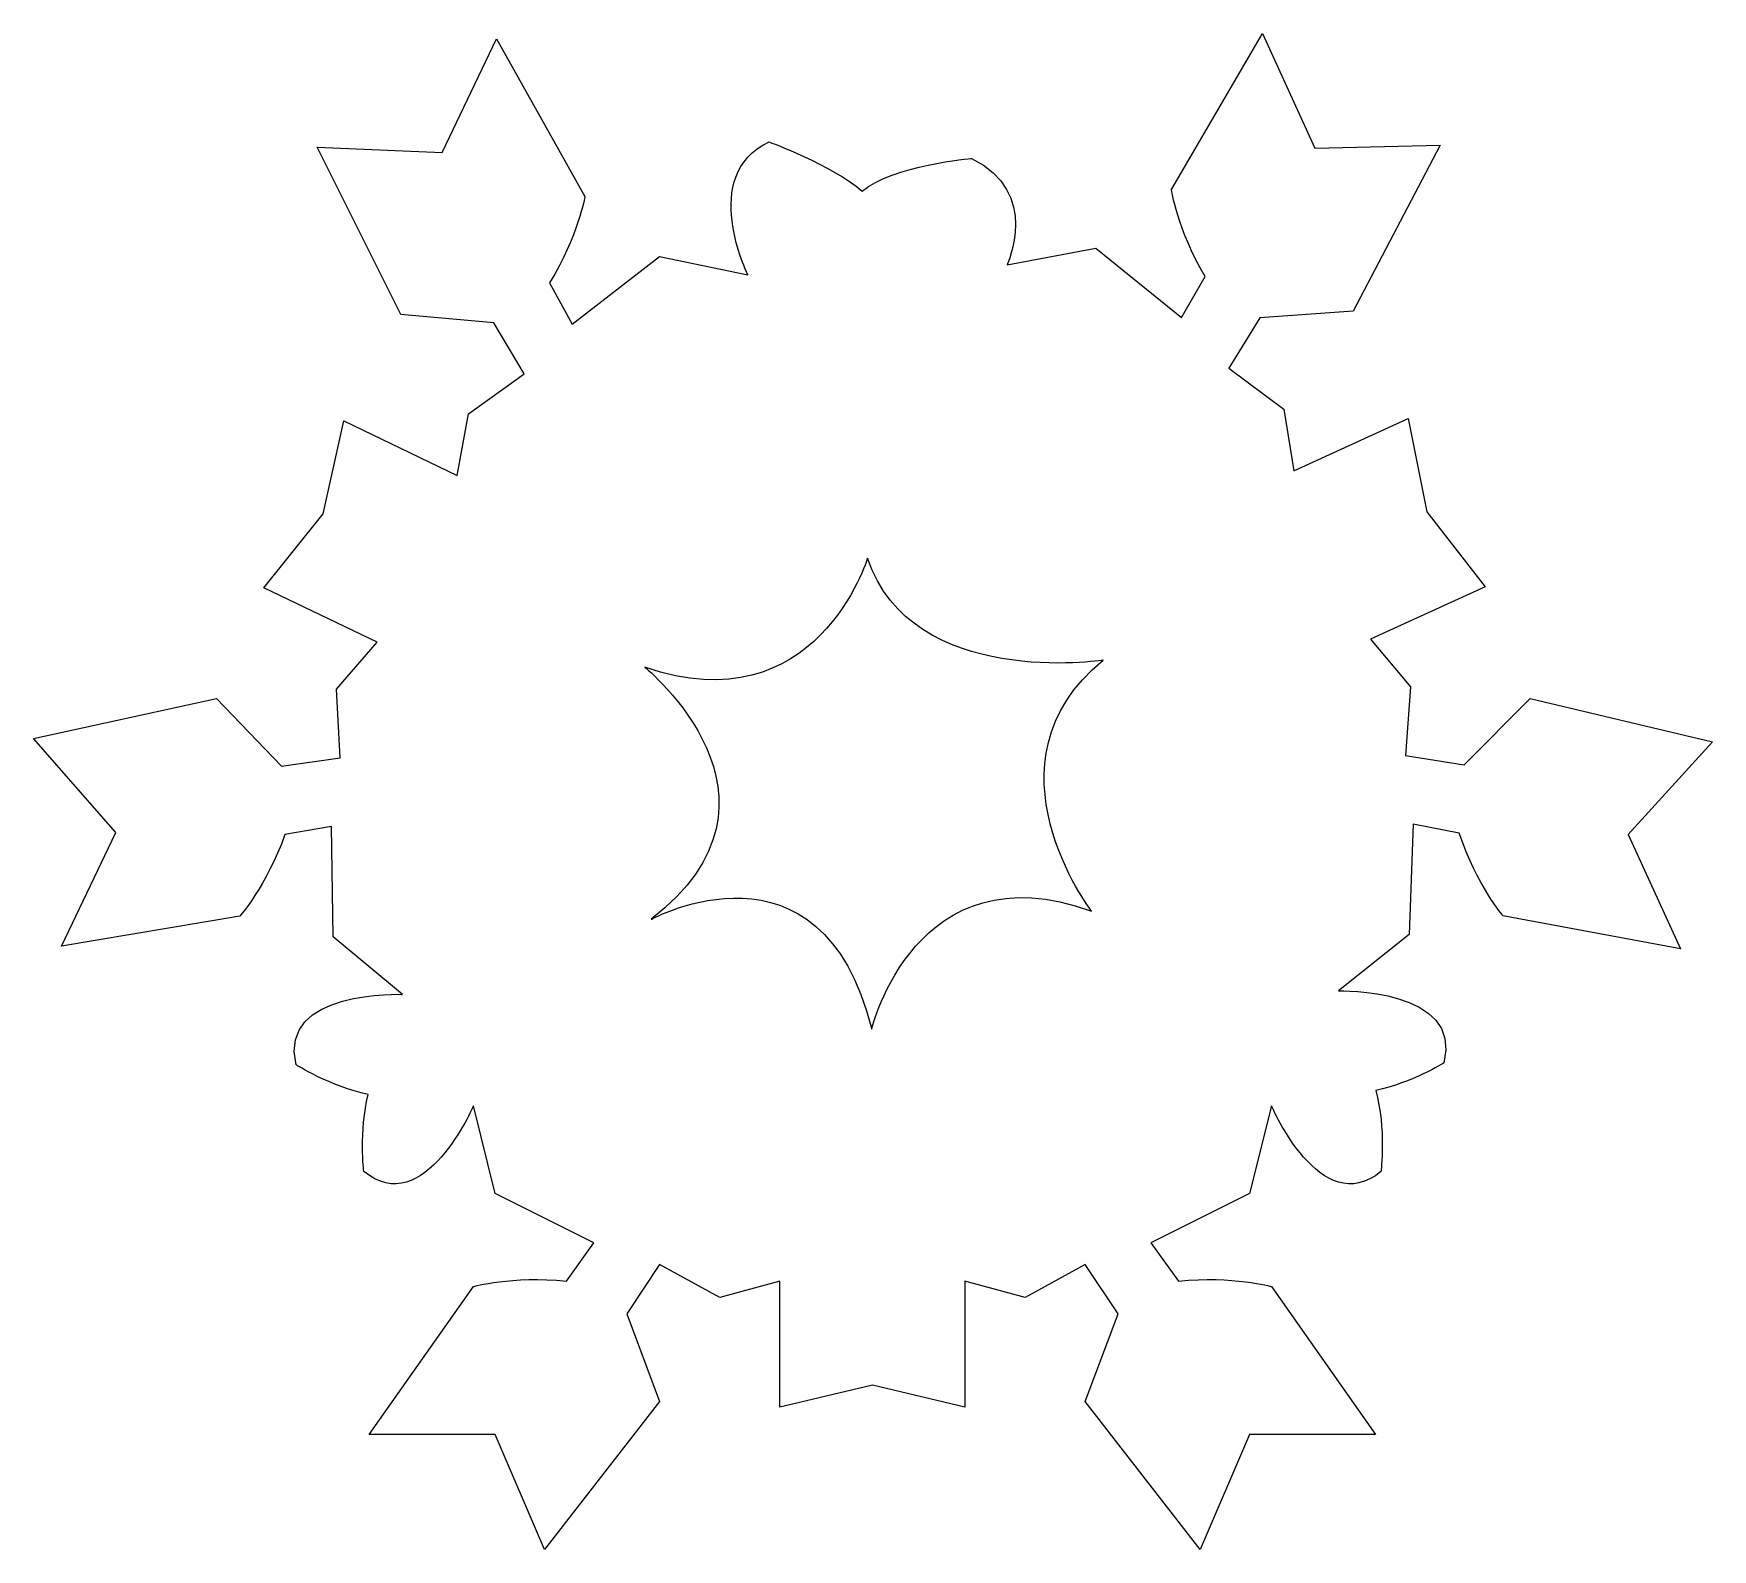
# Model space of a CAD drawing. Header units: centimetres. Extents: x -10.5 to 10.5, y -9.4 to 9.4.
import ezdxf

# ---------------------------------------------------------------- set-up
doc = ezdxf.new("R2010")
doc.units = ezdxf.units.CM
doc.header["$MEASUREMENT"] = 0
doc.layers.add('Camada 1', color=7, linetype='Continuous')

msp = doc.modelspace()

# ---------------------------------------------------------------- linework, layer by layer
at = {"layer": 'Camada 1'}
for points, knots in [([(10.46345, 0.62022), (10.46345, 0.62022), (8.1915, 1.15801), (8.1915, 1.15801), (8.1915, 1.15801), (8.1915, 1.15801), (7.36833, 0.33206), (7.36833, 0.33206), (7.36833, 0.33206), (7.36833, 0.33206), (6.63959, 0.44943), (6.63959, 0.44943), (6.63959, 0.44943), (6.63959, 0.44943), (6.70071, 1.30279), (6.70071, 1.30279), (6.70071, 1.30279), (6.70071, 1.30279), (6.20216, 1.9003), (6.20216, 1.9003), (6.20216, 1.9003), (6.20216, 1.9003), (7.63046, 2.55266), (7.63046, 2.55266), (7.63046, 2.55266), (7.63046, 2.55266), (6.90521, 3.48762), (6.90521, 3.48762), (6.90521, 3.48762), (6.90521, 3.48762), (6.67293, 4.6479), (6.67293, 4.6479), (6.67293, 4.6479), (6.67293, 4.6479), (5.24466, 3.99554), (5.24466, 3.99554), (5.24466, 3.99554), (5.24466, 3.99554), (5.11933, 4.76386), (5.11933, 4.76386), (5.11933, 4.76386), (5.11933, 4.76386), (4.43538, 5.27665), (4.43538, 5.27665), (4.43538, 5.27665), (4.43538, 5.27665), (4.82352, 5.90435), (4.82352, 5.90435), (4.82352, 5.90435), (4.82352, 5.90435), (5.98726, 5.9856), (5.98726, 5.9856), (5.98726, 5.9856), (5.98726, 5.9856), (7.06872, 8.05514), (7.06872, 8.05514), (7.06872, 8.05514), (7.06872, 8.05514), (5.50919, 8.01834), (5.50919, 8.01834), (5.50919, 8.01834), (5.50919, 8.01834), (4.85714, 9.44664), (4.85714, 9.44664), (4.85714, 9.44664), (4.85714, 9.44664), (3.71978, 7.50171), (3.71978, 7.50171), (3.71978, 7.50171), (3.71978, 7.50171), (3.79339, 7.01009), (4.1392, 6.41747), (4.1392, 6.41747), (4.1392, 6.41747), (3.84617, 5.90883), (3.84617, 5.90883), (3.84617, 5.90883), (3.84617, 5.90883), (2.77754, 6.77124), (2.77754, 6.77124), (2.77754, 6.77124), (2.77754, 6.77124), (1.67074, 6.56537), (1.67074, 6.56537), (1.67074, 6.56537), (1.67074, 6.56537), (2.10019, 7.46318), (1.22981, 7.89091), (1.22981, 7.89091), (1.22981, 7.89091), (0.24294, 7.80413), (-0.13549, 7.4816), (-0.13549, 7.4816), (-0.50749, 7.81106), (-1.29595, 8.09541), (-1.29595, 8.09541), (-1.29595, 8.09541), (-2.17413, 7.68401), (-1.55998, 6.44142), (-1.55998, 6.44142), (-1.55998, 6.44142), (-1.55998, 6.44142), (-2.66282, 6.66708), (-2.66282, 6.66708), (-2.66282, 6.66708), (-2.66282, 6.66708), (-3.74793, 5.82483), (-3.74793, 5.82483), (-3.74793, 5.82483), (-3.74793, 5.82483), (-4.03072, 6.33968), (-4.03072, 6.33968), (-4.03072, 6.33968), (-3.67433, 6.92539), (-3.59101, 7.41526), (-3.59101, 7.41526), (-3.59101, 7.41526), (-3.59101, 7.41526), (-4.69157, 9.38206), (-4.69157, 9.38206), (-4.69157, 9.38206), (-4.69157, 9.38206), (-5.37083, 7.96625), (-5.37083, 7.96625), (-5.37083, 7.96625), (-5.37083, 7.96625), (-6.9288, 8.03221), (-6.9288, 8.03221), (-6.9288, 8.03221), (-6.9288, 8.03221), (-5.88743, 5.94322), (-5.88743, 5.94322), (-5.88743, 5.94322), (-5.88743, 5.94322), (-4.72453, 5.83942), (-4.72453, 5.83942), (-4.72453, 5.83942), (-4.72453, 5.83942), (-4.34837, 5.20476), (-4.34837, 5.20476), (-4.34837, 5.20476), (-4.34837, 5.20476), (-5.04237, 4.70517), (-5.04237, 4.70517), (-5.04237, 4.70517), (-5.04237, 4.70517), (-5.18244, 3.93928), (-5.18244, 3.93928), (-5.18244, 3.93928), (-5.18244, 3.93928), (-6.59772, 4.61905), (-6.59772, 4.61905), (-6.59772, 4.61905), (-6.59772, 4.61905), (-6.85185, 3.46261), (-6.85185, 3.46261), (-6.85185, 3.46261), (-6.85185, 3.46261), (-7.5943, 2.54048), (-7.5943, 2.54048), (-7.5943, 2.54048), (-7.5943, 2.54048), (-6.17867, 1.86243), (-6.17867, 1.86243), (-6.17867, 1.86243), (-6.17867, 1.86243), (-6.68799, 1.2736), (-6.68799, 1.2736), (-6.68799, 1.2736), (-6.68799, 1.2736), (-6.64357, 0.41952), (-6.64357, 0.41952), (-6.64357, 0.41952), (-6.64357, 0.41952), (-7.37472, 0.31607), (-7.37472, 0.31607), (-7.37472, 0.31607), (-7.37472, 0.31607), (-8.18244, 1.15797), (-8.18244, 1.15797), (-8.18244, 1.15797), (-8.18244, 1.15797), (-10.46345, 0.66224), (-10.46345, 0.66224), (-10.46345, 0.66224), (-10.46345, 0.66224), (-9.43703, -0.51193), (-9.43703, -0.51193), (-9.43703, -0.51193), (-9.43703, -0.51193), (-10.11629, -1.92671), (-10.11629, -1.92671), (-10.11629, -1.92671), (-10.11629, -1.92671), (-7.89363, -1.55523), (-7.89363, -1.55523), (-7.89363, -1.55523), (-7.89363, -1.55523), (-7.56362, -1.1827), (-7.32996, -0.53799), (-7.32996, -0.53799), (-7.32996, -0.53799), (-6.75155, -0.43697), (-6.75155, -0.43697), (-6.75155, -0.43697), (-6.75155, -0.43697), (-6.72932, -1.81005), (-6.72932, -1.81005), (-6.72932, -1.81005), (-6.72932, -1.81005), (-5.86292, -2.52871), (-5.86292, -2.52871), (-5.86292, -2.52871), (-5.86292, -2.52871), (-7.42055, -2.46312), (-7.19126, -3.40535), (-7.19126, -3.40535), (-7.19126, -3.40535), (-6.76232, -3.67996), (-6.29292, -3.77511), (-6.29292, -3.77511), (-6.40733, -4.23686), (-6.34674, -4.73647), (-6.34674, -4.73647), (-6.34674, -4.73647), (-5.5963, -5.35165), (-4.98162, -3.91745), (-4.98162, -3.91745), (-4.98162, -3.91745), (-4.98162, -3.91745), (-4.70876, -5.00936), (-4.70876, -5.00936), (-4.70876, -5.00936), (-4.70876, -5.00936), (-3.48025, -5.62351), (-3.48025, -5.62351), (-3.48025, -5.62351), (-3.48025, -5.62351), (-3.82101, -6.10193), (-3.82101, -6.10193), (-3.82101, -6.10193), (-4.50356, -6.03319), (-4.98163, -6.17032), (-4.98163, -6.17032), (-4.98163, -6.17032), (-4.98163, -6.17032), (-6.27854, -8.01317), (-6.27854, -8.01317), (-6.27854, -8.01317), (-6.27854, -8.01317), (-4.70876, -8.01318), (-4.70876, -8.01318), (-4.70876, -8.01318), (-4.70876, -8.01318), (-4.09458, -9.44669), (-4.09458, -9.44669), (-4.09458, -9.44669), (-4.09458, -9.44669), (-2.66088, -7.60387), (-2.66088, -7.60387), (-2.66088, -7.60387), (-2.66088, -7.60387), (-3.07038, -6.51127), (-3.07038, -6.51127), (-3.07038, -6.51127), (-3.07038, -6.51127), (-2.66088, -5.89746), (-2.66088, -5.89746), (-2.66088, -5.89746), (-2.66088, -5.89746), (-1.91044, -6.3068), (-1.91044, -6.3068), (-1.91044, -6.3068), (-1.91044, -6.3068), (-1.15931, -6.10196), (-1.15931, -6.10196), (-1.15931, -6.10196), (-1.15931, -6.10196), (-1.15931, -7.67192), (-1.15931, -7.67192), (-1.15931, -7.67192), (-1.15931, -7.67192), (-0.00718, -7.40077), (-0.00718, -7.40077), (-0.00718, -7.40077), (-0.00718, -7.40077), (1.14439, -7.67192), (1.14439, -7.67192), (1.14439, -7.67192), (1.14439, -7.67192), (1.14439, -6.10196), (1.14439, -6.10196), (1.14439, -6.10196), (1.14439, -6.10196), (1.8957, -6.3068), (1.8957, -6.3068), (1.8957, -6.3068), (1.8957, -6.3068), (2.64593, -5.89746), (2.64593, -5.89746), (2.64593, -5.89746), (2.64593, -5.89746), (3.05595, -6.51127), (3.05595, -6.51127), (3.05595, -6.51127), (3.05595, -6.51127), (2.64593, -7.60387), (2.64593, -7.60387), (2.64593, -7.60387), (2.64593, -7.60387), (4.07947, -9.44669), (4.07947, -9.44669), (4.07947, -9.44669), (4.07947, -9.44669), (4.69399, -8.01318), (4.69399, -8.01318), (4.69399, -8.01318), (4.69399, -8.01318), (6.26356, -8.01318), (6.26356, -8.01318), (6.26356, -8.01318), (6.26356, -8.01318), (4.96684, -6.17033), (4.96684, -6.17033), (4.96684, -6.17033), (4.96684, -6.17033), (4.48911, -6.0332), (3.80622, -6.10194), (3.80622, -6.10194), (3.80622, -6.10194), (3.46528, -5.62352), (3.46528, -5.62352), (3.46528, -5.62352), (3.46528, -5.62352), (4.69395, -5.00937), (4.69395, -5.00937), (4.69395, -5.00937), (4.69395, -5.00937), (4.96681, -3.91746), (4.96681, -3.91746), (4.96681, -3.91746), (4.96681, -3.91746), (5.58133, -5.35166), (6.33193, -4.73648), (6.33193, -4.73648), (6.33193, -4.73648), (6.39826, -4.20078), (6.26666, -3.72651), (6.26666, -3.72651), (6.71523, -3.62965), (7.11518, -3.38525), (7.11518, -3.38525), (7.11518, -3.38525), (7.36238, -2.44783), (5.80282, -2.48466), (5.80282, -2.48466), (5.80282, -2.48466), (5.80282, -2.48466), (6.68293, -1.78195), (6.68293, -1.78195), (6.68293, -1.78195), (6.68293, -1.78195), (6.73119, -0.40919), (6.73119, -0.40919), (6.73119, -0.40919), (6.73119, -0.40919), (7.30785, -0.52132), (7.30785, -0.52132), (7.30785, -0.52132), (7.52899, -1.17018), (7.85191, -1.54827), (7.85191, -1.54827), (7.85191, -1.54827), (7.85191, -1.54827), (10.06724, -1.9621), (10.06724, -1.9621), (10.06724, -1.9621), (10.06724, -1.9621), (9.41491, -0.53449), (9.41491, -0.53449), (9.41491, -0.53449), (9.41491, -0.53449), (10.46345, 0.62022), (10.46345, 0.62022)], [0, 0, 0, 0, 0.01030928, 0.01030928, 0.01030928, 0.01030928, 0.02061856, 0.02061856, 0.02061856, 0.02061856, 0.03092784, 0.03092784, 0.03092784, 0.03092784, 0.04123711, 0.04123711, 0.04123711, 0.04123711, 0.05154639, 0.05154639, 0.05154639, 0.05154639, 0.06185567, 0.06185567, 0.06185567, 0.06185567, 0.07216495, 0.07216495, 0.07216495, 0.07216495, 0.08247423, 0.08247423, 0.08247423, 0.08247423, 0.09278351, 0.09278351, 0.09278351, 0.09278351, 0.10309278, 0.10309278, 0.10309278, 0.10309278, 0.11340206, 0.11340206, 0.11340206, 0.11340206, 0.12371134, 0.12371134, 0.12371134, 0.12371134, 0.13402062, 0.13402062, 0.13402062, 0.13402062, 0.1443299, 0.1443299, 0.1443299, 0.1443299, 0.15463918, 0.15463918, 0.15463918, 0.15463918, 0.16494845, 0.16494845, 0.16494845, 0.16494845, 0.17525773, 0.17525773, 0.17525773, 0.17525773, 0.18556701, 0.18556701, 0.18556701, 0.18556701, 0.19587629, 0.19587629, 0.19587629, 0.19587629, 0.20618557, 0.20618557, 0.20618557, 0.20618557, 0.21649485, 0.21649485, 0.21649485, 0.21649485, 0.22680412, 0.22680412, 0.22680412, 0.22680412, 0.2371134, 0.2371134, 0.2371134, 0.2371134, 0.24742268, 0.24742268, 0.24742268, 0.24742268, 0.25773196, 0.25773196, 0.25773196, 0.25773196, 0.26804124, 0.26804124, 0.26804124, 0.26804124, 0.27835052, 0.27835052, 0.27835052, 0.27835052, 0.28865979, 0.28865979, 0.28865979, 0.28865979, 0.29896907, 0.29896907, 0.29896907, 0.29896907, 0.30927835, 0.30927835, 0.30927835, 0.30927835, 0.31958763, 0.31958763, 0.31958763, 0.31958763, 0.32989691, 0.32989691, 0.32989691, 0.32989691, 0.34020619, 0.34020619, 0.34020619, 0.34020619, 0.35051546, 0.35051546, 0.35051546, 0.35051546, 0.36082474, 0.36082474, 0.36082474, 0.36082474, 0.37113402, 0.37113402, 0.37113402, 0.37113402, 0.3814433, 0.3814433, 0.3814433, 0.3814433, 0.39175258, 0.39175258, 0.39175258, 0.39175258, 0.40206186, 0.40206186, 0.40206186, 0.40206186, 0.41237113, 0.41237113, 0.41237113, 0.41237113, 0.42268041, 0.42268041, 0.42268041, 0.42268041, 0.43298969, 0.43298969, 0.43298969, 0.43298969, 0.44329897, 0.44329897, 0.44329897, 0.44329897, 0.45360825, 0.45360825, 0.45360825, 0.45360825, 0.46391753, 0.46391753, 0.46391753, 0.46391753, 0.4742268, 0.4742268, 0.4742268, 0.4742268, 0.48453608, 0.48453608, 0.48453608, 0.48453608, 0.49484536, 0.49484536, 0.49484536, 0.49484536, 0.50515464, 0.50515464, 0.50515464, 0.50515464, 0.51546392, 0.51546392, 0.51546392, 0.51546392, 0.5257732, 0.5257732, 0.5257732, 0.5257732, 0.53608247, 0.53608247, 0.53608247, 0.53608247, 0.54639175, 0.54639175, 0.54639175, 0.54639175, 0.55670103, 0.55670103, 0.55670103, 0.55670103, 0.56701031, 0.56701031, 0.56701031, 0.56701031, 0.57731959, 0.57731959, 0.57731959, 0.57731959, 0.58762887, 0.58762887, 0.58762887, 0.58762887, 0.59793814, 0.59793814, 0.59793814, 0.59793814, 0.60824742, 0.60824742, 0.60824742, 0.60824742, 0.6185567, 0.6185567, 0.6185567, 0.6185567, 0.62886598, 0.62886598, 0.62886598, 0.62886598, 0.63917526, 0.63917526, 0.63917526, 0.63917526, 0.64948454, 0.64948454, 0.64948454, 0.64948454, 0.65979381, 0.65979381, 0.65979381, 0.65979381, 0.67010309, 0.67010309, 0.67010309, 0.67010309, 0.68041237, 0.68041237, 0.68041237, 0.68041237, 0.69072165, 0.69072165, 0.69072165, 0.69072165, 0.70103093, 0.70103093, 0.70103093, 0.70103093, 0.71134021, 0.71134021, 0.71134021, 0.71134021, 0.72164948, 0.72164948, 0.72164948, 0.72164948, 0.73195876, 0.73195876, 0.73195876, 0.73195876, 0.74226804, 0.74226804, 0.74226804, 0.74226804, 0.75257732, 0.75257732, 0.75257732, 0.75257732, 0.7628866, 0.7628866, 0.7628866, 0.7628866, 0.77319588, 0.77319588, 0.77319588, 0.77319588, 0.78350515, 0.78350515, 0.78350515, 0.78350515, 0.79381443, 0.79381443, 0.79381443, 0.79381443, 0.80412371, 0.80412371, 0.80412371, 0.80412371, 0.81443299, 0.81443299, 0.81443299, 0.81443299, 0.82474227, 0.82474227, 0.82474227, 0.82474227, 0.83505155, 0.83505155, 0.83505155, 0.83505155, 0.84536082, 0.84536082, 0.84536082, 0.84536082, 0.8556701, 0.8556701, 0.8556701, 0.8556701, 0.86597938, 0.86597938, 0.86597938, 0.86597938, 0.87628866, 0.87628866, 0.87628866, 0.87628866, 0.88659794, 0.88659794, 0.88659794, 0.88659794, 0.89690722, 0.89690722, 0.89690722, 0.89690722, 0.90721649, 0.90721649, 0.90721649, 0.90721649, 0.91752577, 0.91752577, 0.91752577, 0.91752577, 0.92783505, 0.92783505, 0.92783505, 0.92783505, 0.93814433, 0.93814433, 0.93814433, 0.93814433, 0.94845361, 0.94845361, 0.94845361, 0.94845361, 0.95876289, 0.95876289, 0.95876289, 0.95876289, 0.96907216, 0.96907216, 0.96907216, 0.96907216, 0.97938144, 0.97938144, 0.97938144, 0.97938144, 1, 1, 1, 1]), ([(-2.84612, 1.55068), (-0.7099, 0.80702), (-0.0671, 2.90852), (-0.0671, 2.90852), (-0.0671, 2.90852), (0.47868, 1.27017), (2.87091, 1.63643), (2.87091, 1.63643), (2.87091, 1.63643), (1.30407, 0.36368), (2.72266, -1.4896), (2.72266, -1.4896), (2.72266, -1.4896), (0.52918, -0.69871), (-0.01575, -2.96198), (-0.01575, -2.96198), (-0.01575, -2.96198), (-0.64728, -0.43624), (-2.76387, -1.59271), (-2.76387, -1.59271), (-2.76387, -1.59271), (-0.81891, -0.08629), (-2.84612, 1.55068), (-2.84612, 1.55068)], [0, 0, 0, 0, 0.14285714, 0.14285714, 0.14285714, 0.14285714, 0.28571429, 0.28571429, 0.28571429, 0.28571429, 0.42857143, 0.42857143, 0.42857143, 0.42857143, 0.57142857, 0.57142857, 0.57142857, 0.57142857, 0.71428571, 0.71428571, 0.71428571, 0.71428571, 1, 1, 1, 1])]:
    msp.add_open_spline(points, degree=3, knots=knots, dxfattribs=at)

doc.saveas('drawing.dxf')
